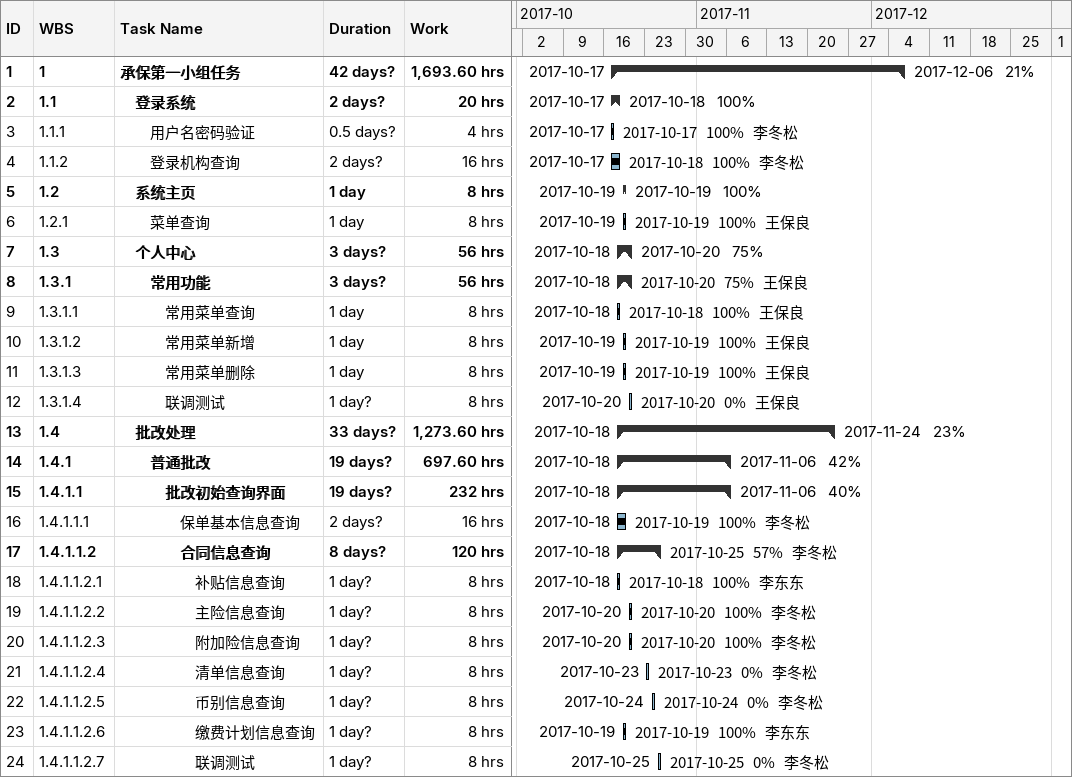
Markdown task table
| ID | WBS | Task | Duration | Start | Finish | Resources | % complete | Work (h) |
|---|---|---|---|---|---|---|---|---|
| 1 | 1 | **承保第一小组任务** | 42d? | 2017-10-17 | 2017-12-06 |  | 21 | 1693.60 |
| 2 | 1.1 | **登录系统** | 2d? | 2017-10-17 | 2017-10-18 |  | 100 | 20 |
| 3 | 1.1.1 | 用户名密码验证 | 0.5d? | 2017-10-17 | 2017-10-17 | 李冬松 | 100 | 4 |
| 4 | 1.1.2 | 登录机构查询 | 2d? | 2017-10-17 | 2017-10-18 | 李冬松 | 100 | 16 |
| 5 | 1.2 | **系统主页** | 1d | 2017-10-19 | 2017-10-19 |  | 100 | 8 |
| 6 | 1.2.1 | 菜单查询 | 1d | 2017-10-19 | 2017-10-19 | 王保良 | 100 | 8 |
| 7 | 1.3 | **个人中心** | 3d? | 2017-10-18 | 2017-10-20 |  | 75 | 56 |
| 8 | 1.3.1 | **常用功能** | 3d? | 2017-10-18 | 2017-10-20 | 王保良 | 75 | 56 |
| 9 | 1.3.1.1 | 常用菜单查询 | 1d | 2017-10-18 | 2017-10-18 | 王保良 | 100 | 8 |
| 10 | 1.3.1.2 | 常用菜单新增 | 1d | 2017-10-19 | 2017-10-19 | 王保良 | 100 | 8 |
| 11 | 1.3.1.3 | 常用菜单删除 | 1d | 2017-10-19 | 2017-10-19 | 王保良 | 100 | 8 |
| 12 | 1.3.1.4 | 联调测试 | 1d? | 2017-10-20 | 2017-10-20 | 王保良 | 0 | 8 |
| 13 | 1.4 | **批改处理** | 33d? | 2017-10-18 | 2017-11-24 |  | 23 | 1273.60 |
| 14 | 1.4.1 | **普通批改** | 19d? | 2017-10-18 | 2017-11-06 |  | 42 | 697.60 |
| 15 | 1.4.1.1 | **批改初始查询界面** | 19d? | 2017-10-18 | 2017-11-06 |  | 40 | 232 |
| 16 | 1.4.1.1.1 | 保单基本信息查询 | 2d? | 2017-10-18 | 2017-10-19 | 李冬松 | 100 | 16 |
| 17 | 1.4.1.1.2 | **合同信息查询** | 8d? | 2017-10-18 | 2017-10-25 | 李冬松 | 57 | 120 |
| 18 | 1.4.1.1.2.1 | 补贴信息查询 | 1d? | 2017-10-18 | 2017-10-18 | 李东东 | 100 | 8 |
| 19 | 1.4.1.1.2.2 | 主险信息查询 | 1d? | 2017-10-20 | 2017-10-20 | 李冬松 | 100 | 8 |
| 20 | 1.4.1.1.2.3 | 附加险信息查询 | 1d? | 2017-10-20 | 2017-10-20 | 李冬松 | 100 | 8 |
| 21 | 1.4.1.1.2.4 | 清单信息查询 | 1d? | 2017-10-23 | 2017-10-23 | 李冬松 | 0 | 8 |
| 22 | 1.4.1.1.2.5 | 币别信息查询 | 1d? | 2017-10-24 | 2017-10-24 | 李冬松 | 0 | 8 |
| 23 | 1.4.1.1.2.6 | 缴费计划信息查询 | 1d? | 2017-10-19 | 2017-10-19 | 李东东 | 100 | 8 |
| 24 | 1.4.1.1.2.7 | 联调测试 | 1d? | 2017-10-25 | 2017-10-25 | 李冬松 | 0 | 8 |
